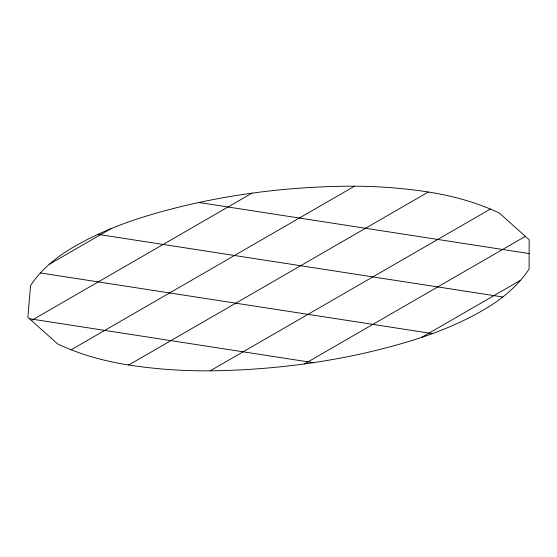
<?xml version="1.0" encoding="UTF-8"?>
<svg xmlns="http://www.w3.org/2000/svg" width="557" height="557" viewBox="0 0 557 557"><rect width="100%" height="100%" fill="white"/><g stroke="black" fill="none" stroke-linecap="round" stroke-linejoin="round"><path stroke-width="0.84" d="M49.329 264.262L110.947 228.683M31.436 320.491L251.966 193.168M71.164 349.789L354.537 186.184M128.681 365.002L428.319 192.012A189.331 109.311 0 0 1 499.344 213.059L529.15 239.733L529.115 269.038A201.042 116.072 0 0 1 483.156 310.165A296.526 171.201 0 0 1 414.742 339.638A447.974 258.636 0 0 1 213.456 370.774A296.526 171.201 0 0 1 128.681 365.002A189.331 109.311 0 0 1 57.656 343.954L27.85 317.281L30.565 285.581A189.331 109.311 0 0 1 73.844 246.848A296.526 171.201 0 0 1 142.258 217.376A447.974 258.636 0 0 1 343.544 186.24A296.526 171.201 0 0 1 428.319 192.012M210.205 370.816L490.369 209.063M304.366 363.937L525.362 236.342M421.538 337.445L520.6 280.248M198.912 202.497L529.129 253.581M97.962 234.365L502.783 296.992M40.431 272.958L432.497 333.608M29.5 318.757L313.299 362.663"/></g></svg>
